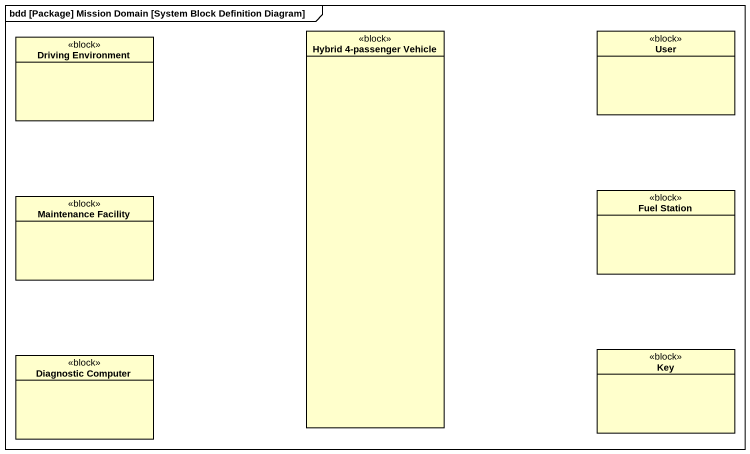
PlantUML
@startuml
mainframe bdd [Package] Mission Domain [System Block Definition Diagram]
hide circle
hide empty members
class "Driving Environment" as Driving_Environment <<block>>
class "Hybrid 4-passenger Vehicle" as Hybrid_4_passenger_Vehicle <<block>>
class User <<block>>
class "Maintenance Facility" as Maintenance_Facility <<block>>
class "Fuel Station" as Fuel_Station <<block>>
class "Diagnostic Computer" as Diagnostic_Computer <<block>>
class Key <<block>>
@enduml
